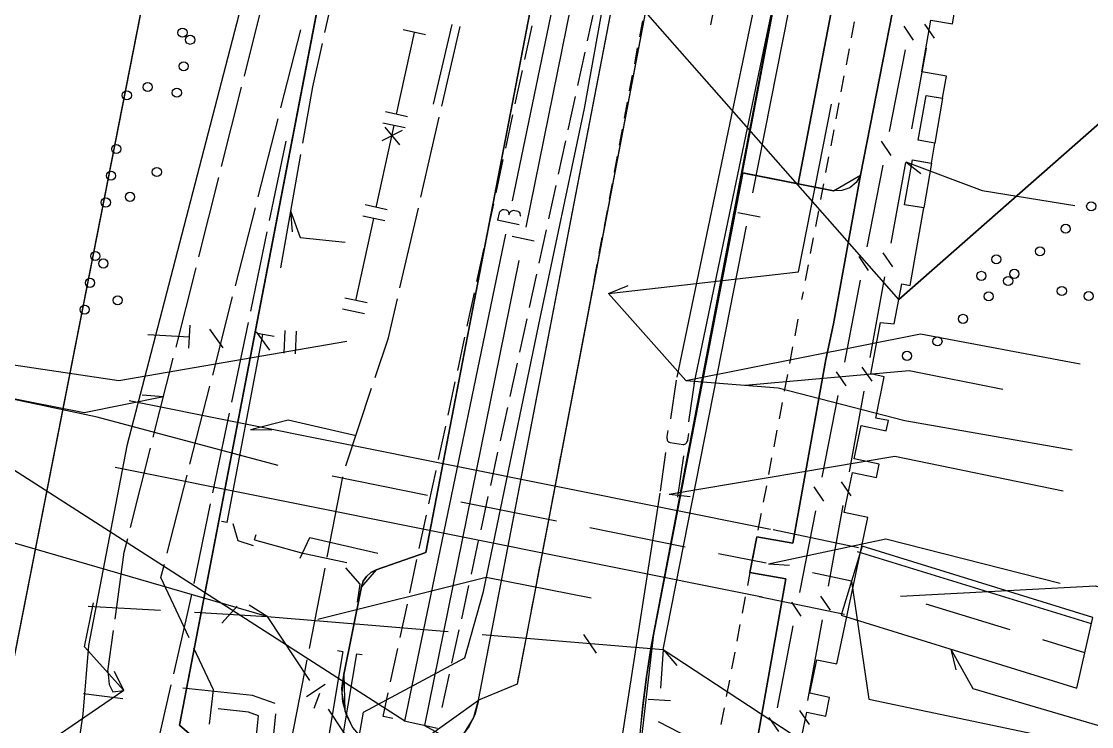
# Model space of a CAD drawing. Header units: metres. Extents: x 3206 to 3701, y 9896 to 11410.
# Drawn here: x 3244.53 to 3291.58, y 10231.23 to 10262.23 of the extents above; entities that cross this region are included whole.
import ezdxf

# ---------------------------------------------------------------- set-up
doc = ezdxf.new("R2010")
doc.units = ezdxf.units.M
for name, color, linetype in [('BOUNDARY', 7, 'Continuous'), ('BUILDING', 7, 'Continuous'), ('CURB', 7, 'Continuous'), ('ELECTR_CABLE', 7, 'Continuous'), ('ELECTR_CABLE_COMM', 7, 'Continuous'), ('GAS', 7, 'Continuous'), ('GRASS', 7, 'Continuous'), ('GROUND', 7, 'Continuous'), ('HEAT', 7, 'Continuous'), ('ROAD', 7, 'Continuous'), ('SEWER', 7, 'Continuous'), ('SIDEWALK_PATH', 7, 'Continuous'), ('WATER_PIPELINE', 7, 'Continuous')]:
    doc.layers.add(name, color=color, linetype=linetype)

# ---------------------------------------------------------------- blocks, each defined once
blk = doc.blocks.new('МОЖЖЕВЕЛЬНИК_СКАЛЬНЫЙ')
blk.add_circle((0, 0), 0.2)
blk = doc.blocks.new('КЛЕН_САХАРИСТЫЙ')
blk.add_circle((0, 0), 0.2)
blk = doc.blocks.new('БЕРЕЗА_ПОЛЕЗНАЯ')
blk.add_circle((0, 0), 0.2)

msp = doc.modelspace()

# ---------------------------------------------------------------- linework, layer by layer
at = {"layer": 'BOUNDARY'}
msp.add_lwpolyline([(3253.023, 9915.673), (3233.596, 10020.109), (3233.041, 10027.227), (3225.675, 10139.955), (3262.083, 10325.257), (3335.841, 10689.444), (3351.098, 10763.684), (3367.768, 10831.231), (3377.814, 10869.112), (3520.394, 11207.447), (3551.174, 11273.829), (3554.005, 11279.367), (3611.719, 11390.174), (3639.436, 11373.131), (3680.635, 11298.581), (3281.247, 9920.202)], close=True, dxfattribs=at)
at = {"layer": 'BUILDING'}
for points in [[(3335.587, 10296.139), (3283.103, 10250), (3266.989, 10268.329), (3319.473, 10314.469)], [(3284.688, 10256.88), (3284.271, 10256.952), (3283.958, 10257.006), (3284.299, 10258.977), (3284.649, 10258.916), (3285.029, 10258.851)], [(3284.195, 10254.029), (3283.723, 10254.11), (3283.356, 10254.174), (3283.697, 10256.145), (3284.102, 10256.075), (3284.536, 10256)]]:
    msp.add_lwpolyline(points, close=True, dxfattribs=at)
at = {"layer": 'CURB'}
for points in [[(3266.78, 10310.835), (3251.482, 10231.291)], [(3274.473, 10302.093), (3262.308, 10238.875)], [(3264.625, 10232.382), (3277.289, 10298.177)], [(3281.421, 10255.477), (3285.762, 10277.7)], [(3281.858, 10271.654), (3278.678, 10255.091)], [(3278.976, 10270.156), (3272.337, 10235.415), (3271.655, 10229.63), (3271.187, 10219.102)], [(3271.829, 10262.254), (3271.77, 10261.95), (3271.696, 10261.556)], [(3281.137, 10262.207), (3281.005, 10261.512)], [(3271.605, 10261.064), (3271.474, 10260.365)], [(3280.912, 10261.021), (3280.781, 10260.326)], [(3271.383, 10259.874), (3271.252, 10259.175)], [(3280.688, 10259.835), (3280.557, 10259.14)], [(3271.16, 10258.683), (3271.03, 10257.984)], [(3280.464, 10258.649), (3280.332, 10257.955)], [(3270.938, 10257.493), (3270.808, 10256.794)], [(3280.239, 10257.463), (3280.108, 10256.769)], [(3270.716, 10256.302), (3270.586, 10255.603)], [(3280.015, 10256.277), (3279.883, 10255.583)], [(3276.21, 10255.574), (3280.227, 10254.789)], [(3280.227, 10254.789), (3281.421, 10255.477)], [(3270.494, 10255.112), (3270.364, 10254.413)], [(3279.79, 10255.091), (3279.659, 10254.397)], [(3270.272, 10253.921), (3270.142, 10253.222)], [(3279.566, 10253.905), (3279.435, 10253.211)], [(3270.05, 10252.731), (3269.919, 10252.032)], [(3279.342, 10252.719), (3279.21, 10252.025)], [(3269.828, 10251.54), (3269.697, 10250.841)], [(3279.117, 10251.533), (3278.986, 10250.839)], [(3269.606, 10250.35), (3269.54, 10250)], [(3278.893, 10250.347), (3278.827, 10250)], [(3269.54, 10250), (3269.473, 10249.641)], [(3269.382, 10249.15), (3269.248, 10248.433)], [(3278.665, 10249.144), (3278.527, 10248.414)], [(3269.156, 10247.941), (3269.118, 10247.737), (3269.02, 10247.225)], [(3278.434, 10247.923), (3278.296, 10247.193)], [(3268.926, 10246.734), (3268.789, 10246.017)], [(3278.203, 10246.702), (3278.065, 10245.972)], [(3268.695, 10245.526), (3268.558, 10244.81)], [(3277.972, 10245.481), (3277.834, 10244.752)], [(3268.465, 10244.319), (3268.328, 10243.602)], [(3277.741, 10244.26), (3277.603, 10243.531)], [(3268.234, 10243.111), (3268.097, 10242.395)], [(3277.51, 10243.039), (3277.372, 10242.31)], [(3268.003, 10241.904), (3267.866, 10241.187)], [(3277.279, 10241.818), (3277.141, 10241.089)], [(3267.772, 10240.696), (3267.635, 10239.98)], [(3277.048, 10240.597), (3277.047, 10240.591), (3277.04, 10240.556), (3276.909, 10239.868)], [(3267.541, 10239.489), (3267.404, 10238.772)], [(3276.815, 10239.377), (3276.676, 10238.647)], [(3262.308, 10238.875), (3260.125, 10238.119)], [(3260.125, 10238.119), (3259.472, 10237.37)], [(3267.31, 10238.281), (3267.173, 10237.565)], [(3276.583, 10238.156), (3276.553, 10238.003), (3276.444, 10237.427)], [(3259.472, 10237.37), (3258.703, 10233.522)], [(3267.079, 10237.074), (3266.942, 10236.357)], [(3276.35, 10236.936), (3276.211, 10236.206)], [(3266.848, 10235.866), (3266.711, 10235.15)], [(3276.117, 10235.715), (3275.978, 10234.986)], [(3266.617, 10234.659), (3266.48, 10233.942)], [(3275.885, 10234.494), (3275.746, 10233.765)], [(3258.703, 10233.522), (3258.745, 10231.933)], [(3266.386, 10233.451), (3266.318, 10233.093)], [(3275.652, 10233.274), (3275.513, 10232.544)], [(3261.065, 10229.841), (3264.625, 10232.382)], [(3275.419, 10232.053), (3275.28, 10231.324)], [(3251.482, 10231.291), (3253.228, 10229.78)]]:
    msp.add_lwpolyline(points, dxfattribs=at)
at = {"layer": 'ELECTR_CABLE'}
for points in [[(3257.847, 10203.886), (3258.555, 10206.874), (3260.864, 10219.566), (3258.484, 10219.798), (3257.525, 10220.309), (3259.569, 10231.867), (3264.024, 10234.243), (3264.845, 10237.159), (3267.271, 10248.906), (3269.284, 10258.405), (3270.745, 10266.554)], [(3258.717, 10265.561), (3257.859, 10261.752)], [(3254.328, 10259.828), (3255.207, 10263.314)], [(3262.637, 10258.595), (3263.469, 10262.09)], [(3263.013, 10258.503), (3263.822, 10262.007)], [(3255.936, 10258.43), (3256.812, 10261.861)], [(3257.749, 10261.264), (3257.32, 10259.36)], [(3253.327, 10255.858), (3254.206, 10259.344)], [(3257.32, 10259.36), (3256.88, 10256.872)], [(3254.937, 10254.515), (3255.813, 10257.946)], [(3262.091, 10254.511), (3262.9, 10258.016)], [(3255.437, 10253.472), (3256.165, 10256.969)], [(3256.794, 10256.38), (3255.914, 10251.404)], [(3252.326, 10251.887), (3253.205, 10255.373)], [(3253.937, 10250.6), (3254.813, 10254.03)], [(3261.17, 10250.52), (3261.979, 10254.024)], [(3256.356, 10253.906), (3256.782, 10252.737), (3258.755, 10252.525)], [(3256.356, 10253.906), (3256.43, 10252.975)], [(3254.607, 10249.485), (3255.335, 10252.982)], [(3251.325, 10247.916), (3252.204, 10251.402)], [(3252.938, 10246.685), (3253.814, 10250.115)], [(3260.083, 10246.575), (3260.661, 10248.317), (3261.057, 10250.033)], [(3253.777, 10245.498), (3254.505, 10248.995)], [(3253.576, 10240.203), (3255.142, 10248.471)], [(3255.142, 10248.47), (3254.897, 10248.517)], [(3255.634, 10248.377), (3255.142, 10248.471)], [(3250.774, 10245.73), (3247.293, 10245.018), (3235.039, 10247.441)], [(3250.324, 10243.946), (3251.203, 10247.431)], [(3251.938, 10242.769), (3252.814, 10246.2)], [(3258.793, 10242.688), (3259.925, 10246.101)], [(3250.774, 10245.73), (3249.842, 10245.794)], [(3252.947, 10241.511), (3253.675, 10245.008)], [(3254.605, 10244.29), (3256.249, 10244.718), (3259.248, 10244.032)], [(3254.605, 10244.29), (3255.539, 10244.275)], [(3249.323, 10239.975), (3250.202, 10243.461)], [(3250.939, 10238.854), (3251.815, 10242.285)], [(3257.975, 10238.676), (3258.664, 10242.206)], [(3252.117, 10237.524), (3252.845, 10241.021)], [(3253.576, 10240.202), (3253.331, 10240.249)], [(3253.822, 10240.156), (3254.04, 10239.41), (3254.713, 10239.192)], [(3248.643, 10235.942), (3249.049, 10238.888), (3249.201, 10239.49)], [(3254.779, 10239.433), (3254.845, 10239.674)], [(3254.779, 10239.433), (3256.839, 10238.869), (3258.832, 10238.445)], [(3256.78, 10238.626), (3257.201, 10239.543), (3260.2, 10238.854)], [(3251.9, 10235.123), (3250.663, 10237.774), (3250.815, 10238.37)], [(3257.192, 10234.655), (3257.88, 10238.185)], [(3258.78, 10238.2), (3259.41, 10237.49), (3259.292, 10236.698)], [(3257.562, 10235.951), (3264.967, 10237.796), (3269.569, 10236.887)], [(3251.229, 10233.55), (3251.851, 10236.244), (3252.016, 10237.035)], [(3249.034, 10232.818), (3247.308, 10234.727), (3247.691, 10236.674)], [(3248.329, 10233.666), (3248.575, 10235.446)], [(3252.798, 10231.328), (3252.966, 10232.838), (3252.112, 10234.669)], [(3258.664, 10234.53), (3256.956, 10224.362), (3255.127, 10213.436)], [(3259.256, 10234.43), (3257.548, 10224.263), (3255.763, 10213.602)], [(3258.418, 10234.571), (3258.664, 10234.53)], [(3259.256, 10234.431), (3259.503, 10234.389)], [(3256.408, 10230.635), (3257.096, 10234.164)], [(3248.329, 10233.666), (3248.392, 10233.08), (3248.547, 10232.756), (3249.034, 10232.818)], [(3249.034, 10232.818), (3248.616, 10233.653)], [(3249.034, 10232.818), (3245.929, 10230.689), (3245.621, 10229.124)], [(3250.314, 10229.582), (3251.117, 10233.063)], [(3255.687, 10232.234), (3254.68, 10232.6), (3251.629, 10232.922)], [(3248.987, 10232.446), (3247.251, 10232.663)], [(3254.763, 10229.802), (3254.919, 10231.41), (3254.952, 10231.703), (3254.51, 10231.864), (3253.184, 10232.003)], [(3255.509, 10229.73), (3255.665, 10231.333), (3255.716, 10231.789)]]:
    msp.add_lwpolyline(points, dxfattribs=at)
at = {"layer": 'ELECTR_CABLE_COMM'}
for points in [[(3283.316, 10262.029), (3283.735, 10261.407)], [(3284.665, 10261.492), (3284.238, 10262.108)], [(3283.672, 10257.51), (3284.317, 10261.062)], [(3283.382, 10260.982), (3282.681, 10257.388)], [(3282.328, 10256.963), (3282.747, 10256.341)], [(3282.394, 10255.916), (3281.693, 10252.322)], [(3282.758, 10252.481), (3283.404, 10256.034)], [(3283.409, 10256.064), (3286.759, 10254.8), (3290.838, 10254.137)], [(3283.409, 10256.064), (3284.069, 10255.547)], [(3281.34, 10251.897), (3281.759, 10251.275)], [(3282.837, 10251.435), (3282.41, 10252.051)], [(3281.406, 10250.85), (3280.706, 10247.256)], [(3281.844, 10247.453), (3282.49, 10251.005)], [(3281.923, 10246.407), (3281.496, 10247.023)], [(3280.354, 10246.83), (3280.773, 10246.209)], [(3280.93, 10242.424), (3281.576, 10245.977)], [(3280.42, 10245.783), (3279.72, 10242.189)], [(3279.367, 10241.764), (3279.786, 10241.142)], [(3281.009, 10241.378), (3280.583, 10241.994)], [(3280.016, 10237.396), (3280.662, 10240.948)], [(3279.433, 10240.717), (3278.733, 10237.123)], [(3278.38, 10236.698), (3278.799, 10236.076)], [(3280.095, 10236.35), (3279.669, 10236.966)], [(3278.446, 10235.651), (3277.747, 10232.057)], [(3279.102, 10232.367), (3279.748, 10235.92)], [(3279.181, 10231.321), (3278.755, 10231.937)], [(3277.394, 10231.631), (3277.813, 10231.01)]]:
    msp.add_lwpolyline(points, dxfattribs=at)
at = {"layer": 'GAS'}
for points in [[(3261.019, 10258.147), (3261.806, 10261.75)], [(3262.294, 10261.643), (3261.317, 10261.856)], [(3261.508, 10258.04), (3260.531, 10258.254)], [(3261.401, 10257.552), (3260.424, 10257.765)], [(3260.126, 10254.056), (3260.912, 10257.658)], [(3260.386, 10257.001), (3261.281, 10257.449)], [(3260.512, 10257.588), (3261.145, 10256.813)], [(3260.614, 10253.949), (3259.638, 10254.162)], [(3259.233, 10249.965), (3260.019, 10253.567)], [(3260.508, 10253.461), (3259.531, 10253.674)], [(3259.721, 10249.858), (3258.744, 10250.071)], [(3259.615, 10249.369), (3258.638, 10249.583)], [(3251.892, 10247.871), (3251.947, 10248.87)], [(3250.079, 10248.471), (3251.92, 10248.37)], [(3252.794, 10248.697), (3253.379, 10247.885)], [(3254.853, 10248.584), (3255.438, 10247.772)], [(3256.074, 10247.642), (3256.128, 10248.641)], [(3256.573, 10247.615), (3256.628, 10248.613)], [(3258.84, 10248.165), (3248.815, 10246.429), (3241.029, 10247.591)]]:
    msp.add_lwpolyline(points, dxfattribs=at)
at = {"layer": 'GRASS'}
msp.add_lwpolyline([(3278.678, 10255.091), (3281.858, 10271.654), (3279.63, 10270.912), (3279.395, 10270.793), (3279.202, 10270.621), (3279.059, 10270.405), (3278.976, 10270.156), (3276.219, 10255.572)], close=True, dxfattribs=at)
at = {"layer": 'GROUND'}
for points in [[(3247.56, 10178.599), (3236.498, 10195.038), (3262.083, 10325.257)], [(3278.686, 10230.103), (3279.06, 10231.864), (3279.887, 10231.688), (3280.061, 10232.511), (3279.19, 10232.696), (3279.501, 10234.163), (3280.373, 10233.978), (3281.739, 10240.416), (3280.696, 10240.637), (3281.07, 10242.398), (3282.113, 10242.176), (3282.238, 10242.767), (3281.142, 10243), (3281.453, 10244.467), (3282.55, 10244.235), (3282.644, 10244.68), (3282.09, 10244.79), (3282.45, 10246.6), (3281.871, 10246.736), (3282.297, 10249), (3282.89, 10248.93), (3283.103, 10250), (3335.587, 10296.139)], [(3254.085, 10262.525), (3249.157, 10243.577), (3247.474, 10234.785), (3247.23, 10231.773), (3246.49, 10226.751)]]:
    msp.add_lwpolyline(points, dxfattribs=at)
at = {"layer": 'HEAT'}
for points in [[(3255.811, 10242.706), (3247.864, 10244.83), (3240.045, 10246.487)], [(3277.463, 10239.899), (3249.268, 10245.547)], [(3277.089, 10236.914), (3248.646, 10242.612)], [(3262.381, 10241.39), (3258.188, 10242.23)], [(3268.045, 10240.256), (3263.852, 10241.096)], [(3273.709, 10239.121), (3269.516, 10239.961)], [(3281.327, 10239.092), (3277.583, 10239.875)], [(3277.369, 10238.387), (3282.528, 10239.475), (3290.195, 10237.539)], [(3290.934, 10232.915), (3291.634, 10236.017), (3281.49, 10239.163), (3280.564, 10236.132), (3290.934, 10232.915)], [(3291.572, 10235.742), (3281.28, 10238.909)], [(3277.276, 10238.407), (3275.18, 10238.827)], [(3277.369, 10238.387), (3278.301, 10238.328)], [(3281.02, 10237.624), (3279.307, 10237.982)], [(3281.02, 10237.624), (3281.778, 10232.437), (3289.515, 10230.804)], [(3283.171, 10236.962), (3291.754, 10237.41), (3298.641, 10235.343)], [(3280.713, 10236.156), (3276.969, 10236.938)], [(3288.001, 10235.475), (3284.303, 10236.614)], [(3291.284, 10234.465), (3289.435, 10235.034)], [(3285.387, 10234.636), (3286.351, 10232.899), (3297.424, 10229.645)], [(3285.387, 10234.636), (3285.606, 10233.727)]]:
    msp.add_lwpolyline(points, dxfattribs=at)
at = {"layer": 'ROAD'}
msp.add_lwpolyline([(3281.18, 10318.395), (3281.469, 10317.657), (3281.702, 10316.783), (3281.823, 10315.77), (3281.773, 10314.597), (3281.6, 10313.72), (3276.739, 10288.079), (3274.63, 10276.91), (3273.323, 10269.856), (3269.118, 10247.737), (3266.318, 10233.093), (3264.625, 10232.382)], close=True, dxfattribs=at)
for points in [[(3259.682, 10273.927), (3251.482, 10231.291), (3253.228, 10229.78)], [(3259.094, 10231.175), (3258.817, 10231.722), (3258.658, 10232.308), (3258.618, 10232.914), (3258.703, 10233.522), (3259.472, 10237.37), (3259.556, 10237.617), (3259.699, 10237.831), (3259.891, 10238.002), (3260.125, 10238.119), (3262.308, 10238.875), (3268.664, 10271.907)], [(3269.705, 10194.263), (3270.042, 10196.891), (3270.285, 10199.529), (3270.433, 10202.175), (3271.655, 10229.63), (3271.732, 10230.893), (3271.848, 10232.152), (3272.003, 10233.407), (3272.199, 10234.657), (3278.976, 10270.156)], [(3273.323, 10269.856), (3266.318, 10233.093), (3264.625, 10232.382), (3264.477, 10231.786), (3264.216, 10231.238), (3263.85, 10230.753)]]:
    msp.add_lwpolyline(points, dxfattribs=at)
at = {"layer": 'SEWER'}
for points in [[(3270.854, 10273.634), (3266.701, 10253.186)], [(3273.355, 10246.594), (3278.935, 10273.4)], [(3280.357, 10273.306), (3276.329, 10269.522), (3274.826, 10262.075)], [(3276.69, 10254.695), (3280.357, 10273.306)], [(3274.109, 10246.294), (3279.714, 10273.215)], [(3269.726, 10262.838), (3269.407, 10261.373)], [(3266.661, 10260.565), (3266.978, 10262.032)], [(3269.3, 10260.884), (3268.98, 10259.419)], [(3266.24, 10258.61), (3266.556, 10260.077)], [(3268.874, 10258.93), (3268.554, 10257.465)], [(3270.336, 10250.274), (3278.697, 10251.219), (3280.138, 10258.599)], [(3265.818, 10256.655), (3266.134, 10258.122)], [(3268.448, 10256.976), (3268.128, 10255.51)], [(3265.396, 10254.7), (3265.712, 10256.167)], [(3268.022, 10255.022), (3267.702, 10253.556)], [(3264.974, 10252.745), (3265.291, 10254.212)], [(3276.028, 10253.835), (3277, 10253.644)], [(3267.596, 10253.068), (3267.276, 10251.602)], [(3272.734, 10234.612), (3276.401, 10253.223)], [(3267.071, 10252.572), (3266.1, 10252.769)], [(3264.552, 10250.79), (3264.869, 10252.257)], [(3266.403, 10251.716), (3262.25, 10231.268)], [(3267.17, 10251.114), (3266.85, 10249.648)], [(3264.131, 10248.835), (3264.447, 10250.301)], [(3270.336, 10250.274), (3271.202, 10250.624)], [(3270.336, 10250.274), (3273.732, 10246.444)], [(3266.744, 10249.16), (3266.424, 10247.694)], [(3263.709, 10246.88), (3264.025, 10248.346)], [(3273.732, 10246.444), (3284.054, 10248.496), (3291.073, 10247.171)], [(3266.318, 10247.206), (3265.998, 10245.74)], [(3273.082, 10244.757), (3273.329, 10246.455)], [(3273.732, 10246.444), (3277.798, 10246.116)], [(3273.87, 10244.619), (3274.135, 10246.433)], [(3276.346, 10246.233), (3283.559, 10246.879), (3287.679, 10246.059)], [(3263.287, 10244.925), (3263.603, 10246.391)], [(3277.798, 10246.116), (3283.361, 10244.684), (3290.726, 10243.394)], [(3265.891, 10245.251), (3265.572, 10243.786)], [(3262.865, 10242.97), (3263.181, 10244.436)], [(3272.946, 10244.249), (3272.906, 10243.974), (3272.902, 10243.935), (3272.905, 10243.905), (3272.91, 10243.862), (3272.923, 10243.823), (3272.939, 10243.793), (3272.965, 10243.764), (3272.994, 10243.739), (3273.02, 10243.728), (3273.047, 10243.719), (3273.626, 10243.635), (3273.651, 10243.636), (3273.673, 10243.64), (3273.7, 10243.65), (3273.72, 10243.663), (3273.746, 10243.682), (3273.77, 10243.704), (3273.789, 10243.734), (3273.811, 10243.777), (3273.821, 10243.813), (3273.866, 10244.119)], [(3265.465, 10243.297), (3265.146, 10241.832)], [(3272.617, 10241.574), (3272.865, 10243.272)], [(3273.003, 10241.447), (3282.923, 10243.123), (3290.33, 10241.597)], [(3273.389, 10241.32), (3273.653, 10243.134)], [(3262.443, 10241.015), (3262.76, 10242.481)], [(3265.039, 10241.343), (3264.72, 10239.878)], [(3270.823, 10229.986), (3272.604, 10241.484)], [(3273.003, 10241.447), (3273.932, 10241.35)], [(3255.331, 10236.068), (3242.286, 10239.844), (3234.89, 10241.163)], [(3262.021, 10239.06), (3262.338, 10240.526)], [(3264.613, 10239.389), (3264.294, 10237.924)], [(3261.6, 10237.105), (3261.916, 10238.571)], [(3264.187, 10237.435), (3263.868, 10235.97)], [(3255.331, 10236.068), (3254.536, 10236.559)], [(3261.178, 10235.15), (3261.494, 10236.616)], [(3247.456, 10236.524), (3250.645, 10236.34)], [(3252.142, 10236.253), (3255.331, 10236.068)], [(3254.006, 10236.522), (3253.34, 10235.776)], [(3255.331, 10236.068), (3263.285, 10235.403)], [(3255.331, 10236.068), (3257.191, 10233.247)], [(3263.761, 10235.481), (3263.442, 10234.015)], [(3264.78, 10235.278), (3272.734, 10234.612)], [(3269.233, 10235.28), (3269.793, 10234.452)], [(3260.756, 10233.195), (3261.072, 10234.661)], [(3272.734, 10234.612), (3272.618, 10232.914)], [(3272.734, 10234.612), (3280.753, 10229.352), (3288.114, 10227.85)], [(3272.734, 10234.612), (3273.349, 10233.909)], [(3263.335, 10233.527), (3263.015, 10232.061)], [(3257.887, 10233.072), (3257.06, 10232.527)], [(3257.628, 10232.674), (3257.39, 10232.026)], [(3260.863, 10231.579), (3260.428, 10231.676), (3260.65, 10232.706)], [(3273.065, 10232.354), (3272.077, 10232.421)], [(3258.017, 10231.995), (3259.878, 10229.174)], [(3262.815, 10231.141), (3261.351, 10231.469)], [(3272.518, 10231.455), (3280.028, 10227.581), (3285.81, 10226.402)], [(3262.25, 10231.268), (3278.495, 10222.36), (3285.727, 10220.637)]]:
    msp.add_lwpolyline(points, dxfattribs=at)
at = {"layer": 'SIDEWALK_PATH'}
for points in [[(3278.158, 10321.242), (3262.308, 10238.875), (3260.125, 10238.119), (3259.891, 10238.002), (3259.699, 10237.831), (3259.556, 10237.617), (3259.472, 10237.37), (3258.703, 10233.522), (3258.618, 10232.706), (3258.752, 10231.912), (3259.09, 10231.181), (3259.621, 10230.556), (3260.301, 10230.097), (3261.065, 10229.841), (3261.869, 10229.795), (3262.67, 10229.969), (3263.395, 10230.352), (3263.981, 10230.905), (3264.4, 10231.593), (3264.625, 10232.382), (3280.831, 10316.58)], [(3254.085, 10262.525), (3249.157, 10243.577), (3247.474, 10234.785), (3247.23, 10231.773), (3246.49, 10226.751), (3250.287, 10226.356), (3251.408, 10226.451), (3252.386, 10226.931), (3253.129, 10227.728), (3253.544, 10228.773), (3253.574, 10229.051), (3253.529, 10229.321), (3253.412, 10229.569), (3253.228, 10229.78), (3251.482, 10231.291), (3266.78, 10310.835)], [(3285.762, 10277.7), (3281.421, 10255.477), (3280.224, 10248.937), (3279.891, 10247.372), (3278.438, 10239.29), (3276.853, 10239.575), (3276.553, 10238.003), (3278.139, 10237.718), (3276.878, 10230.618)], [(3278.686, 10230.103), (3279.06, 10231.864), (3279.887, 10231.688), (3280.061, 10232.511), (3279.19, 10232.696), (3279.501, 10234.163), (3280.373, 10233.978), (3281.739, 10240.416), (3280.696, 10240.637), (3281.07, 10242.398), (3282.113, 10242.176), (3282.238, 10242.767), (3281.142, 10243), (3281.453, 10244.467), (3282.55, 10244.235), (3282.644, 10244.68), (3282.09, 10244.79), (3282.45, 10246.6), (3281.871, 10246.736), (3282.297, 10249), (3282.89, 10248.93), (3283.24, 10250.69), (3283.606, 10250.617), (3284.195, 10254.029), (3283.356, 10254.174), (3283.697, 10256.145), (3284.536, 10256), (3284.688, 10256.88), (3283.958, 10257.006), (3284.299, 10258.977), (3285.029, 10258.851), (3285.198, 10259.83), (3284.115, 10260.018), (3284.506, 10262.284), (3285.46, 10262.12), (3285.772, 10263.927)], [(3276.878, 10230.618), (3278.139, 10237.718), (3276.553, 10238.003), (3276.853, 10239.575), (3278.438, 10239.29), (3279.891, 10247.372), (3280.224, 10248.937), (3281.421, 10255.477), (3281.228, 10255.155), (3280.946, 10254.922), (3280.603, 10254.795), (3280.227, 10254.789), (3276.238, 10255.568), (3272.199, 10234.657), (3272.025, 10233.512), (3271.875, 10232.363), (3271.747, 10231.212)]]:
    msp.add_lwpolyline(points, dxfattribs=at)
at = {"layer": 'WATER_PIPELINE'}
for points in [[(3266.121, 10254.342), (3270.557, 10275.752)], [(3265.476, 10253.497), (3265.54, 10253.809), (3265.552, 10253.837), (3265.58, 10253.883), (3265.617, 10253.923), (3265.636, 10253.938), (3265.657, 10253.951), (3265.684, 10253.96), (3265.716, 10253.967), (3265.731, 10253.968), (3265.845, 10253.944), (3265.866, 10253.934), (3265.892, 10253.915), (3265.909, 10253.897), (3265.926, 10253.876), (3265.94, 10253.844), (3265.951, 10253.806), (3265.958, 10253.772), (3265.959, 10253.725), (3265.971, 10253.762), (3265.981, 10253.794), (3266.006, 10253.838), (3266.028, 10253.864), (3266.052, 10253.888), (3266.09, 10253.911), (3266.128, 10253.924), (3266.161, 10253.926), (3266.348, 10253.888), (3266.365, 10253.88), (3266.389, 10253.864), (3266.414, 10253.838), (3266.435, 10253.801), (3266.447, 10253.77), (3266.458, 10253.72), (3266.462, 10253.691), (3266.458, 10253.663)], [(3265.44, 10253.504), (3266.417, 10253.302)], [(3261.381, 10231.463), (3265.817, 10252.873)], [(3261.381, 10231.463), (3243.975, 10242.642), (3237.416, 10243.885)]]:
    msp.add_lwpolyline(points, dxfattribs=at)

# ---------------------------------------------------------------- block references
at = {"layer": 'BUSH'}
for p in [(3251.609, 10261.739), (3251.946, 10261.424), (3251.664, 10260.258), (3249.163, 10258.98), (3251.36, 10259.098), (3248.7, 10256.625), (3248.469, 10255.448), (3250.48, 10255.607), (3248.238, 10254.27), (3249.299, 10254.52), (3291.559, 10254.105), (3290.432, 10253.115), (3247.775, 10251.915), (3289.306, 10252.124), (3287.388, 10251.77), (3286.73, 10251.044), (3288.179, 10251.134), (3247.544, 10250.738), (3287.909, 10250.822), (3287.053, 10250.144), (3290.267, 10250.376), (3291.446, 10250.154), (3247.312, 10249.56), (3248.755, 10249.97), (3285.926, 10249.153), (3284.8, 10248.163), (3283.465, 10247.528)]:
    msp.add_blockref('МОЖЖЕВЕЛЬНИК_СКАЛЬНЫЙ', p, dxfattribs=at)
at = {"layer": 'TREE'}
for name, p in [('КЛЕН_САХАРИСТЫЙ', (3250.081, 10259.345)), ('БЕРЕЗА_ПОЛЕЗНАЯ', (3248.126, 10251.589))]:
    msp.add_blockref(name, p, dxfattribs=at)

doc.saveas('drawing.dxf')
